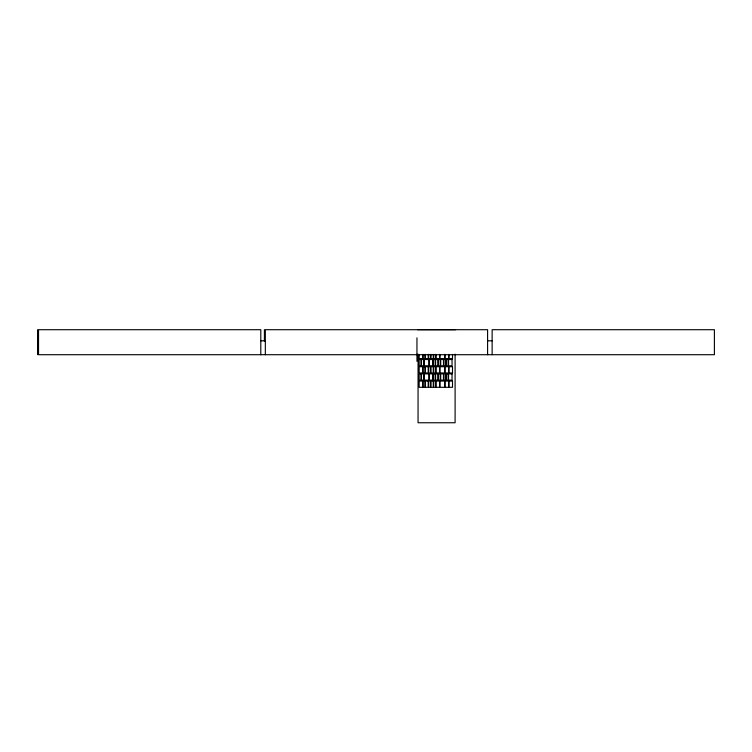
<?xml version="1.0" encoding="UTF-8"?>
<svg xmlns="http://www.w3.org/2000/svg" width="752" height="752" viewBox="0 0 752 752"><rect width="100%" height="100%" fill="white"/><g stroke="black" fill="none" stroke-linecap="round" stroke-linejoin="round"><path stroke-width="1.13" d="M417.595 329.705L455.562 329.705M260.794 340.816L265.334 340.816M487.597 340.816L492.137 340.816M492.137 354.709L492.137 329.705L714.4 329.705L714.4 354.709L38.531 354.709L38.531 329.705L260.794 329.705L260.794 354.709M487.597 354.709L487.597 329.705L265.334 329.705L265.334 354.709M455.101 354.126L455.101 422.756L418.056 422.756L418.056 354.126M452.507 354.427L452.507 358.601L449.029 358.601L449.029 354.427M448.568 354.427L448.568 358.601L445.099 358.601L445.099 354.427M444.629 354.427L444.629 358.601L440.005 358.601L440.005 354.427M439.544 354.427L439.544 358.601L436.066 358.601L436.066 354.427M435.605 354.427L435.605 358.601L433.754 358.601L433.754 354.427M433.284 354.427L433.284 358.601L430.971 358.601L430.971 354.427M430.511 354.427L430.511 358.601L428.659 358.601L428.659 354.427M428.198 354.427L428.198 358.601L425.416 358.601L425.416 354.427M424.955 354.427L424.955 358.601L423.103 358.601L423.103 354.427M422.633 354.427L422.633 358.601L419.165 358.601L419.165 354.427M416.956 337.855L416.956 353.985M416.956 354.164L416.956 361.345M264.403 329.705L264.403 341.07M37.6 329.705L37.6 354.709M421.017 359.522L419.165 359.522L419.165 365.773L421.017 365.773L421.017 359.522M423.799 359.522L421.477 359.522L421.477 365.773L423.799 365.773L423.799 359.522M428.894 359.522L424.26 359.522L424.26 365.773L428.894 365.773L428.894 359.522M432.823 359.522L429.354 359.522L429.354 365.773L432.823 365.773L432.823 359.522M435.145 359.522L433.284 359.522L433.284 365.773L435.145 365.773L435.145 359.522M437.918 359.522L435.605 359.522L435.605 365.773L437.918 365.773L437.918 359.522M440.23 359.522L438.378 359.522L438.378 365.773L440.23 365.773L440.23 359.522M443.473 359.522L440.7 359.522L440.7 365.773L443.473 365.773L443.473 359.522M445.795 359.522L443.943 359.522L443.943 365.773L445.795 365.773L445.795 359.522M448.107 359.522L446.256 359.522L446.256 365.773L448.107 365.773L448.107 359.522M452.046 359.522L448.568 359.522L448.568 365.773L452.046 365.773L452.046 359.522M422.633 366.703L419.165 366.703L419.165 372.954L422.633 372.954L422.633 366.703M424.955 366.703L423.103 366.703L423.103 372.954L424.955 372.954L424.955 366.703M428.198 366.703L425.416 366.703L425.416 372.954L428.198 372.954L428.198 366.703M430.511 366.703L428.659 366.703L428.659 372.954L430.511 372.954L430.511 366.703M433.284 366.703L430.971 366.703L430.971 372.954L433.284 372.954L433.284 366.703M435.605 366.703L433.754 366.703L433.754 372.954L435.605 372.954L435.605 366.703M439.544 366.703L436.066 366.703L436.066 372.954L439.544 372.954L439.544 366.703M444.629 366.703L440.005 366.703L440.005 372.954L444.629 372.954L444.629 366.703M448.568 366.703L445.099 366.703L445.099 372.954L448.568 372.954L448.568 366.703M452.507 366.703L449.029 366.703L449.029 372.954L452.507 372.954L452.507 366.703M421.017 373.876L419.165 373.876L419.165 380.127L421.017 380.127L421.017 373.876M423.799 373.876L421.477 373.876L421.477 380.127L423.799 380.127L423.799 373.876M428.894 373.876L424.26 373.876L424.26 380.127L428.894 380.127L428.894 373.876M432.823 373.876L429.354 373.876L429.354 380.127L432.823 380.127L432.823 373.876M435.145 373.876L433.284 373.876L433.284 380.127L435.145 380.127L435.145 373.876M437.918 373.876L435.605 373.876L435.605 380.127L437.918 380.127L437.918 373.876M440.23 373.876L438.378 373.876L438.378 380.127L440.23 380.127L440.23 373.876M443.473 373.876L440.7 373.876L440.7 380.127L443.473 380.127L443.473 373.876M445.795 373.876L443.943 373.876L443.943 380.127L445.795 380.127L445.795 373.876M448.107 373.876L446.256 373.876L446.256 380.127L448.107 380.127L448.107 373.876M452.046 373.876L448.568 373.876L448.568 380.127L452.046 380.127L452.046 373.876M422.633 381.057L419.165 381.057L419.165 387.308L422.633 387.308L422.633 381.057M424.955 381.057L423.103 381.057L423.103 387.308L424.955 387.308L424.955 381.057M428.198 381.057L425.416 381.057L425.416 387.308L428.198 387.308L428.198 381.057M430.511 381.057L428.659 381.057L428.659 387.308L430.511 387.308L430.511 381.057M433.284 381.057L430.971 381.057L430.971 387.308L433.284 387.308L433.284 381.057M435.605 381.057L433.754 381.057L433.754 387.308L435.605 387.308L435.605 381.057M439.544 381.057L436.066 381.057L436.066 387.308L439.544 387.308L439.544 381.057M444.629 381.057L440.005 381.057L440.005 387.308L444.629 387.308L444.629 381.057M448.568 381.057L445.099 381.057L445.099 387.308L448.568 387.308L448.568 381.057M452.507 381.057L449.029 381.057L449.029 387.308L452.507 387.308L452.507 381.057"/></g></svg>
